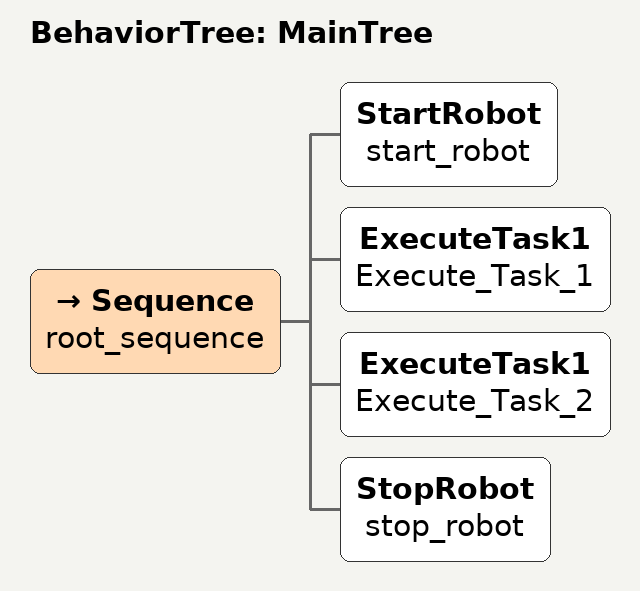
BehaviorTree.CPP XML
<root BTCPP_format="4" >
     <BehaviorTree ID="MainTree">
        <Sequence name="root_sequence">
            <StartRobot   name="start_robot"/>
            <ExecuteTask1 name="Execute_Task_1"/>
            <ExecuteTask1 name="Execute_Task_2"/>
            <StopRobot   name="stop_robot"/>
        </Sequence>
     </BehaviorTree>
 </root>
